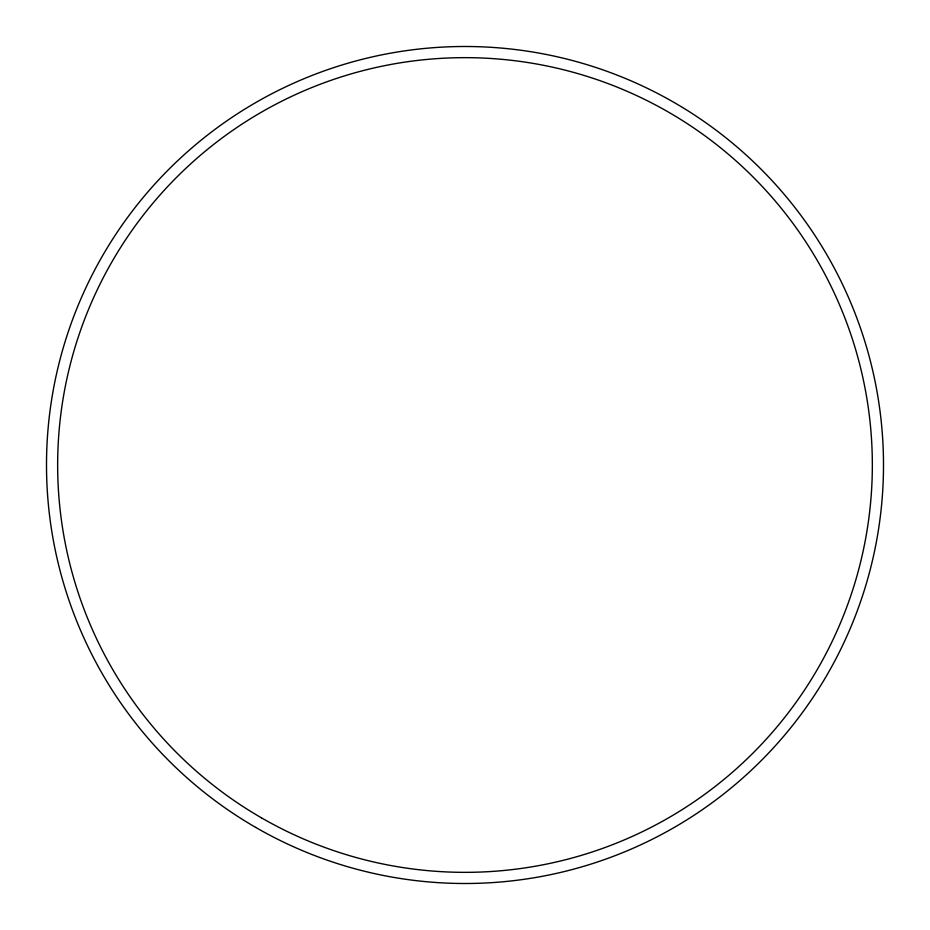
<?xml version="1.0" encoding="UTF-8"?>
<svg xmlns="http://www.w3.org/2000/svg" width="930" height="930" viewBox="0 0 930 930"><rect width="100%" height="100%" fill="white"/><g stroke="black" fill="none" stroke-linecap="round" stroke-linejoin="round"><path stroke-width="1.4" d="M255.75 827.433A418.5 418.5 0 0 0 883.5 465A418.5 418.5 0 0 0 255.75 102.567A418.5 418.5 0 0 0 255.75 827.433M261.33 817.772A407.34 407.34 0 0 0 872.34 465A407.34 407.34 0 0 0 261.33 112.228A407.34 407.34 0 0 0 261.33 817.772"/></g></svg>
